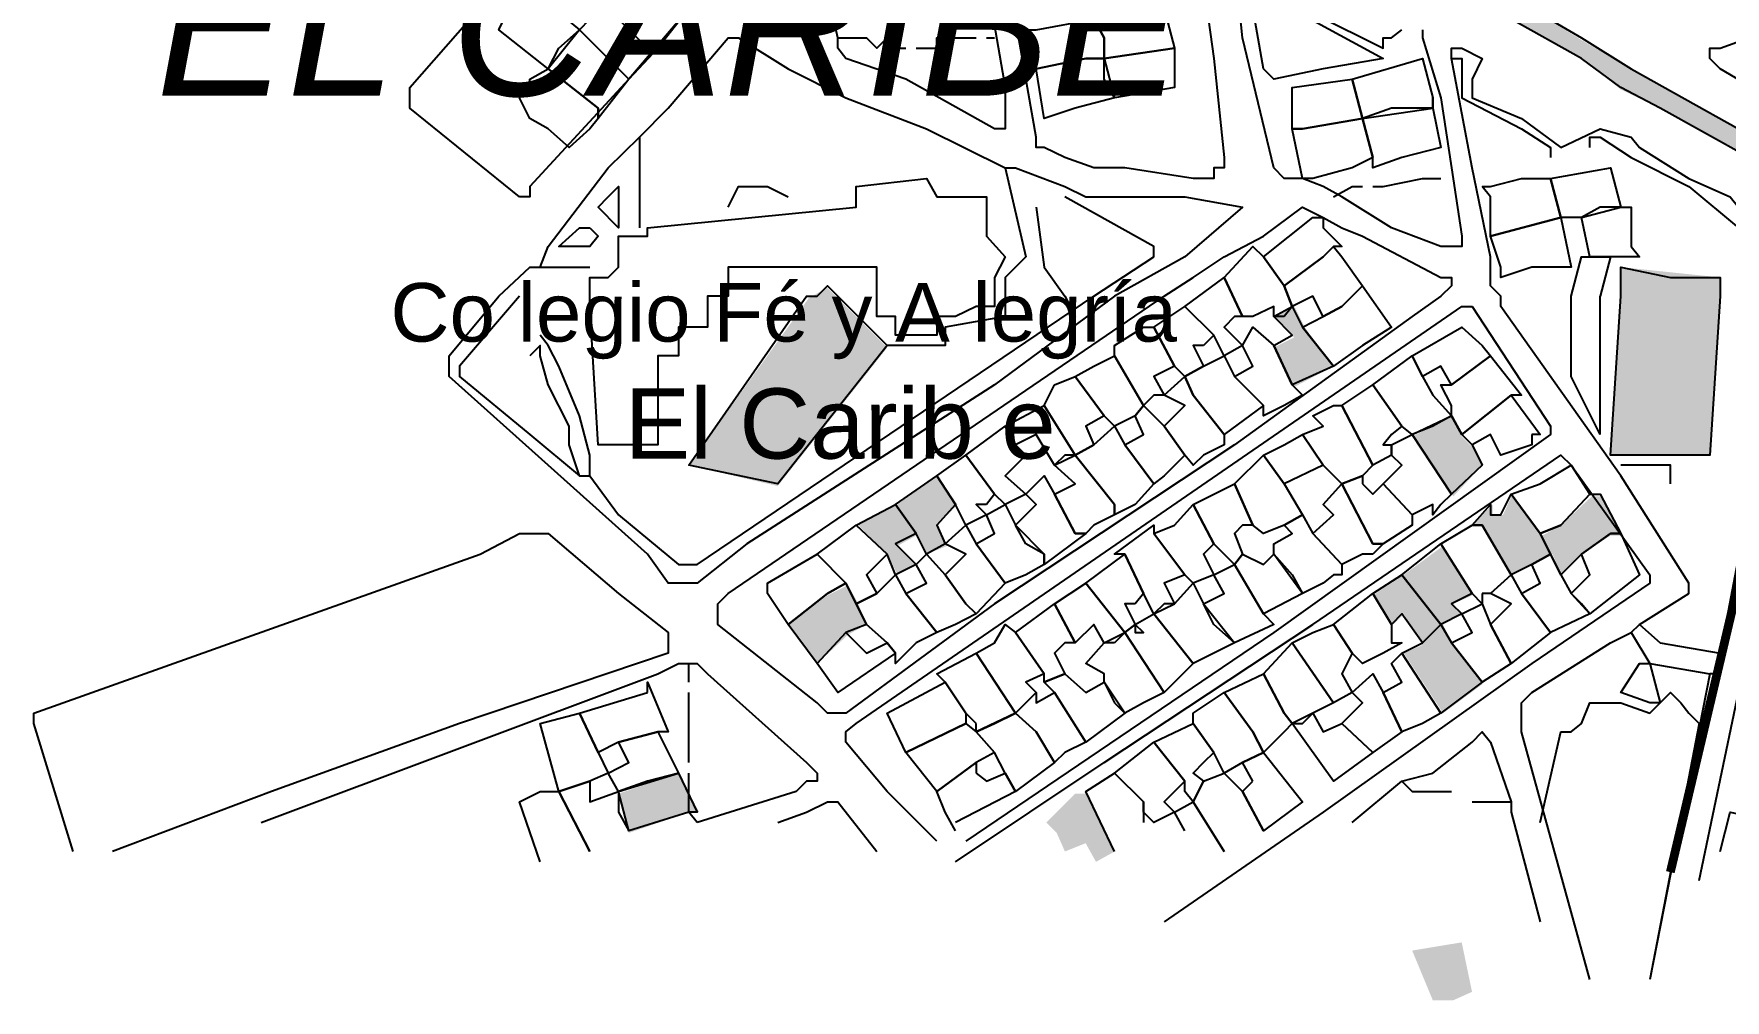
# Model space of a CAD drawing. Header units: millimetres. Extents: x -3588 to 75209, y -3737 to 38254.
# Drawn here: x 5443.7 to 5674.7, y 5037.7 to 5169.8 of the extents above; entities that cross this region are included whole.
import ezdxf

# ---------------------------------------------------------------- set-up
doc = ezdxf.new("R2010")
doc.units = ezdxf.units.MM
for name, color, linetype in [('H', 250, 'Continuous'), ('P', 253, 'Continuous'), ('T', 7, 'Continuous')]:
    doc.layers.add(name, color=color, linetype=linetype)

msp = doc.modelspace()

# ---------------------------------------------------------------- hatches: boundary and pattern name
at = {"layer": 'H', "linetype": 'Continuous'}
for points in [[(5645.514, 5171.788), (5636.2, 5175.741), (5626.597, 5181.102), (5611.65, 5189.28), (5600.911, 5196.065), (5592.734, 5200.29), (5583.419, 5205.652), (5572.409, 5212.437), (5565.623, 5216.39), (5558.854, 5219.207), (5552.084, 5223.16), (5552.084, 5224.568), (5552.084, 5225.976), (5553.492, 5225.976), (5563.095, 5220.615), (5572.409, 5214.966), (5575.225, 5213.845), (5583.419, 5208.196), (5591.325, 5204.243), (5602.32, 5198.882), (5611.65, 5193.521), (5619.828, 5189.28), (5630.838, 5182.51), (5637.608, 5178.557), (5648.346, 5173.196), (5655.116, 5168.955), (5661.886, 5165.002), (5676.849, 5156.824), (5683.619, 5151.463), (5688.996, 5148.63), (5692.949, 5144.677), (5698.582, 5141.861), (5706.488, 5139.316), (5714.682, 5135.091), (5721.451, 5133.667), (5722.86, 5133.667), (5728.221, 5131.138), (5735.007, 5129.714), (5741.776, 5128.306), (5752.787, 5125.777), (5766.342, 5122.944), (5779.881, 5120.128), (5781.017, 5118.991), (5781.017, 5117.583), (5778.473, 5117.583), (5756.74, 5121.536), (5748.546, 5124.353), (5741.776, 5125.777), (5735.007, 5125.777), (5726.813, 5128.306), (5720.043, 5131.138), (5714.682, 5133.667), (5709.321, 5135.091), (5702.535, 5137.908), (5695.765, 5141.861), (5688.996, 5146.102), (5678.257, 5152.871), (5665.838, 5159.641), (5660.477, 5162.185), (5655.116, 5166.426), (5645.514, 5171.788), (5645.514, 5171.788)], [(5660.477, 5137.908), (5674.032, 5136.499), (5674.032, 5133.667), (5672.624, 5112.222), (5659.069, 5112.222), (5660.477, 5133.667), (5660.477, 5137.908), (5660.477, 5137.908)], [(5549.54, 5133.667), (5552.084, 5135.091), (5553.492, 5133.667), (5560.262, 5126.897), (5545.299, 5107.981), (5533.168, 5110.814), (5549.54, 5133.667), (5549.54, 5133.667)], [(5617.283, 5129.714), (5621.236, 5124.353), (5615.875, 5121.536), (5613.058, 5126.897), (5615.875, 5128.306), (5613.058, 5131.138), (5615.875, 5132.547), (5617.283, 5129.714), (5617.283, 5129.714)], [(5638.744, 5114.766), (5640.153, 5113.342), (5641.561, 5110.814), (5637.608, 5106.573), (5631.975, 5114.766), (5637.608, 5117.583), (5638.744, 5114.766), (5638.744, 5114.766)], [(5569.864, 5105.452), (5567.048, 5102.62), (5568.456, 5099.803), (5565.623, 5098.667), (5564.215, 5101.211), (5561.67, 5105.452), (5567.048, 5109.389), (5569.864, 5105.452), (5569.864, 5105.452)], [(5645.514, 5106.573), (5649.755, 5101.211), (5651.163, 5098.667), (5648.346, 5097.258), (5645.514, 5095.85), (5641.561, 5102.62), (5640.153, 5102.62), (5642.969, 5105.452), (5642.969, 5104.028), (5644.394, 5104.028), (5645.514, 5106.573), (5645.514, 5106.573)], [(5655.116, 5098.667), (5652.299, 5095.85), (5651.163, 5098.667), (5649.755, 5101.211), (5652.299, 5102.62), (5656.524, 5106.573), (5657.933, 5106.573), (5660.477, 5101.211), (5659.069, 5101.211), (5655.116, 5098.667), (5655.116, 5098.667)], [(5564.215, 5101.211), (5561.67, 5099.803), (5564.215, 5097.258), (5561.67, 5095.85), (5560.262, 5098.667), (5556.309, 5102.62), (5561.67, 5105.452), (5564.215, 5101.211), (5564.215, 5101.211)], [(5638.744, 5090.489), (5636.2, 5089.064), (5630.838, 5095.85), (5636.2, 5099.803), (5640.153, 5093.017), (5637.608, 5091.897), (5638.744, 5090.489), (5638.744, 5090.489)], [(5630.838, 5095.85), (5636.2, 5089.064), (5633.383, 5086.248), (5630.838, 5090.489), (5629.43, 5089.064), (5626.597, 5093.017), (5630.838, 5095.85), (5630.838, 5095.85)], [(5546.723, 5089.064), (5552.084, 5093.017), (5554.901, 5094.442), (5556.309, 5091.897), (5557.445, 5089.064), (5554.901, 5087.656), (5550.676, 5083.703), (5546.723, 5089.064), (5546.723, 5089.064)], [(5637.608, 5086.248), (5641.561, 5080.887), (5636.2, 5076.934), (5630.838, 5085.128), (5633.383, 5086.248), (5636.2, 5089.064), (5637.608, 5086.248), (5637.608, 5086.248)], [(5531.759, 5068.74), (5534.576, 5063.379), (5533.168, 5063.379), (5524.974, 5060.562), (5523.565, 5065.923), (5531.759, 5068.74), (5531.759, 5068.74)], [(5581.995, 5061.97), (5585.948, 5065.923), (5587.372, 5065.923), (5591.325, 5058.017), (5588.781, 5056.609), (5587.372, 5059.154), (5584.54, 5058.017), (5583.419, 5060.562), (5581.995, 5061.97), (5581.995, 5061.97)], [(5640.153, 5038.829), (5637.608, 5037.693), (5634.791, 5037.693), (5631.975, 5044.478), (5638.744, 5045.598), (5640.153, 5038.829), (5640.153, 5038.829)]]:
    msp.add_hatch(color=256, dxfattribs=at).paths.add_polyline_path(points)

# ---------------------------------------------------------------- linework, layer by layer
at = {"layer": 'P', "const_width": 1.2}
for points in [[(5602.048, 5445.595), (5603.456, 5438.826), (5604.864, 5434.585), (5606.273, 5432.056), (5608.817, 5427.815), (5613.058, 5423.862), (5615.587, 5421.045), (5618.419, 5417.093), (5622.372, 5415.684), (5625.189, 5414.26), (5629.142, 5415.684), (5637.336, 5417.093), (5648.346, 5419.909), (5660.477, 5422.454), (5696.886, 5430.648), (5696.886, 5432.056), (5699.718, 5432.056), (5699.718, 5430.648), (5699.718, 5427.815), (5725.404, 5314.061), (5768.87, 5117.583), (5737.535, 5125.777), (5688.996, 5147.51), (5667.247, 5055.201)], [(5667.247, 5055.201), (5688.996, 5147.51), (5737.535, 5125.777), (5768.87, 5117.583), (5725.404, 5314.061)]]:
    msp.add_lwpolyline(points, dxfattribs=at)
at = {"layer": 'P'}
for points in [[(5574.937, 5156.824), (5562.807, 5163.594), (5554.613, 5166.426), (5553.492, 5167.835), (5553.492, 5169.243), (5549.251, 5188.159), (5547.843, 5203.123), (5545.299, 5216.662), (5545.299, 5217.798), (5546.723, 5217.798), (5547.843, 5217.798), (5556.037, 5213.845), (5567.048, 5207.076), (5568.168, 5207.076), (5568.168, 5205.652), (5572.409, 5185.327), (5576.362, 5162.474), (5576.362, 5159.641), (5576.362, 5158.233), (5576.362, 5156.824), (5574.937, 5156.824)], [(5602.048, 5150.039), (5592.734, 5151.463), (5588.493, 5151.463), (5584.54, 5152.871), (5581.723, 5154.28), (5580.587, 5154.28), (5580.587, 5155.688), (5574.937, 5188.159)], [(5602.048, 5186.751), (5604.864, 5166.426), (5606.273, 5152.871), (5606.273, 5151.463), (5604.864, 5151.463), (5604.864, 5150.039), (5603.456, 5150.039), (5602.048, 5150.039)], [(5619.828, 5165.002), (5613.058, 5163.594), (5611.65, 5165.002), (5608.817, 5181.374), (5613.058, 5179.966), (5613.058, 5174.604), (5628.022, 5166.426), (5619.828, 5165.002)], [(5523.565, 5177.149), (5524.974, 5178.557), (5531.759, 5173.196), (5533.168, 5173.196), (5528.927, 5167.835), (5527.518, 5167.835), (5522.157, 5173.196), (5520.749, 5174.604), (5523.565, 5177.149)], [(5635.912, 5140.724), (5629.142, 5143.269), (5622.372, 5147.51), (5619.828, 5148.918), (5617.011, 5150.039), (5615.587, 5150.039), (5614.467, 5150.039), (5613.058, 5151.463), (5608.817, 5169.243), (5607.697, 5179.966)], [(5508.602, 5173.196), (5511.435, 5176.013), (5518.204, 5170.363), (5513.963, 5165.002), (5507.194, 5170.363), (5508.602, 5173.196)], [(5524.974, 5163.594), (5518.204, 5170.363), (5519.613, 5171.788), (5520.749, 5174.604), (5522.157, 5173.196), (5527.518, 5167.835), (5528.927, 5167.835), (5524.974, 5163.594)], [(5614.467, 5174.604), (5625.189, 5169.243), (5628.022, 5167.835), (5628.022, 5169.243), (5629.142, 5169.243), (5630.55, 5170.363)], [(5510.026, 5147.51), (5495.063, 5159.641), (5495.063, 5161.049), (5495.063, 5162.474), (5503.241, 5171.788)], [(5533.168, 5173.196), (5524.974, 5163.594), (5511.435, 5148.918), (5511.435, 5147.51), (5510.026, 5147.51)], [(5580.587, 5165.002), (5579.178, 5170.363), (5580.587, 5170.363), (5588.493, 5171.788), (5589.901, 5169.243), (5589.901, 5166.426), (5587.372, 5166.426), (5580.587, 5165.002)], [(5592.734, 5173.196), (5598.095, 5173.196), (5599.503, 5167.835), (5589.901, 5166.426), (5589.901, 5169.243), (5588.493, 5171.788), (5592.734, 5173.196)], [(5677.985, 5152.871), (5665.838, 5159.641), (5660.477, 5162.474), (5655.116, 5166.426), (5645.514, 5171.788)], [(5648.346, 5173.196), (5655.116, 5169.243), (5661.886, 5165.002), (5676.561, 5156.824)], [(5710.441, 5144.677), (5707.896, 5144.677), (5703.671, 5147.51), (5696.886, 5151.463), (5687.572, 5156.824), (5680.802, 5161.049), (5674.032, 5165.002), (5672.624, 5166.426), (5672.624, 5167.835), (5674.032, 5167.835), (5677.985, 5169.243), (5684.755, 5171.788)], [(5576.362, 5151.463), (5577.77, 5151.463), (5584.54, 5148.918), (5587.372, 5147.51), (5589.901, 5147.51), (5594.142, 5147.51), (5600.911, 5147.51), (5608.817, 5146.102), (5600.911, 5139.316), (5591.325, 5133.955), (5574.937, 5121.824), (5541.074, 5100.075), (5534.288, 5094.714), (5531.759, 5094.714), (5530.351, 5094.714), (5527.518, 5098.667), (5513.963, 5110.814), (5500.424, 5122.944), (5500.424, 5125.777), (5507.194, 5133.955), (5511.435, 5137.908), (5512.843, 5137.908), (5513.963, 5140.724), (5522.157, 5151.463), (5526.398, 5155.688), (5530.351, 5159.641), (5538.529, 5169.243), (5539.937, 5169.243), (5546.723, 5165.002), (5554.613, 5161.049), (5565.623, 5156.824), (5576.362, 5151.463)], [(5515.388, 5167.835), (5518.204, 5170.363), (5524.974, 5163.594), (5520.749, 5158.233), (5520.749, 5159.641), (5513.963, 5165.002), (5515.388, 5167.835)], [(5553.492, 5169.243), (5554.613, 5169.243), (5556.037, 5169.243), (5557.445, 5169.243), (5558.854, 5167.835), (5560.262, 5169.243), (5561.398, 5169.243), (5561.398, 5167.835), (5562.807, 5167.835)], [(5564.215, 5167.835), (5565.623, 5167.835), (5567.048, 5167.835), (5567.048, 5169.243), (5568.168, 5169.243), (5571, 5169.243), (5572.409, 5169.243)], [(5573.817, 5169.243), (5574.937, 5169.243)], [(5633.383, 5170.363), (5633.383, 5169.243), (5635.912, 5161.049), (5637.336, 5151.463), (5638.744, 5142.149), (5638.744, 5140.724), (5637.336, 5140.724), (5635.912, 5140.724)], [(5589.901, 5163.594), (5589.901, 5166.426), (5599.503, 5167.835), (5599.503, 5162.474), (5591.325, 5161.049), (5589.901, 5163.594)], [(5656.236, 5040.525), (5646.922, 5074.389), (5646.922, 5075.525), (5646.922, 5078.342), (5648.346, 5079.75), (5659.069, 5086.536), (5661.886, 5087.944), (5663.022, 5089.064), (5669.791, 5093.305), (5669.791, 5094.714), (5660.477, 5109.389), (5644.105, 5132.547), (5644.105, 5133.955), (5642.697, 5135.363), (5642.697, 5139.316), (5640.153, 5151.463), (5637.336, 5166.426), (5637.336, 5167.835), (5638.744, 5167.835), (5641.561, 5166.426), (5640.153, 5163.594)], [(5519.613, 5156.824), (5516.796, 5154.28), (5513.963, 5156.824), (5511.435, 5158.233), (5510.026, 5161.049), (5511.435, 5162.474), (5511.435, 5163.594), (5513.963, 5165.002), (5520.749, 5159.641), (5520.749, 5158.233), (5519.613, 5156.824)], [(5585.948, 5159.641), (5581.723, 5158.233), (5580.587, 5165.002), (5587.372, 5166.426), (5589.901, 5166.426), (5591.325, 5161.049), (5585.948, 5159.641)], [(5629.142, 5159.641), (5625.189, 5158.233), (5623.781, 5163.594), (5633.383, 5166.426), (5634.791, 5161.049), (5634.791, 5159.641), (5629.142, 5159.641)], [(5637.336, 5166.426), (5638.744, 5166.426), (5638.744, 5165.002), (5638.744, 5162.474), (5638.744, 5161.049), (5646.922, 5156.824), (5650.875, 5154.28), (5650.875, 5152.871)], [(5615.587, 5156.824), (5615.587, 5159.641), (5615.587, 5162.474), (5623.781, 5163.594), (5625.189, 5158.233), (5617.011, 5156.824), (5615.587, 5156.824)], [(5640.153, 5163.594), (5640.153, 5161.049), (5646.922, 5158.233), (5652.299, 5154.28), (5657.661, 5156.824), (5661.886, 5155.688), (5663.022, 5154.28), (5669.791, 5150.039), (5675.441, 5147.51), (5676.561, 5146.102), (5682.21, 5142.149), (5684.755, 5139.316), (5684.755, 5137.908), (5683.347, 5133.955), (5674.032, 5085.128), (5674.032, 5082.295), (5672.624, 5082.295), (5664.43, 5040.525)], [(5630.55, 5152.871), (5626.597, 5151.463), (5626.597, 5152.871), (5625.189, 5158.233), (5634.791, 5159.641), (5634.791, 5161.049), (5634.791, 5159.641), (5635.912, 5154.28), (5630.55, 5152.871)], [(5618.419, 5150.039), (5617.011, 5150.039), (5615.587, 5156.824), (5617.011, 5156.824), (5625.189, 5158.233), (5626.597, 5152.871), (5623.781, 5151.463), (5618.419, 5150.039)], [(5526.398, 5155.688), (5526.398, 5148.918), (5526.398, 5143.269)], [(5656.236, 5154.28), (5656.236, 5155.688), (5657.661, 5155.688), (5661.886, 5152.871), (5669.791, 5148.918), (5676.561, 5143.269), (5682.21, 5139.316), (5684.755, 5137.908)], [(5576.362, 5151.463), (5579.178, 5139.316), (5576.362, 5136.499), (5576.362, 5133.955)], [(5657.661, 5146.102), (5655.116, 5144.677), (5652.299, 5144.677), (5650.875, 5150.039), (5659.069, 5151.463), (5660.477, 5146.102), (5657.661, 5146.102)], [(5519.613, 5132.547), (5519.613, 5136.499), (5522.157, 5136.499), (5523.565, 5137.908), (5523.565, 5142.149), (5527.518, 5142.149), (5527.518, 5143.269), (5556.037, 5146.102), (5556.037, 5148.918), (5565.623, 5150.039), (5567.048, 5147.51), (5573.817, 5147.51), (5573.817, 5142.149), (5576.362, 5139.316), (5574.937, 5136.499), (5574.937, 5133.955), (5574.937, 5132.547), (5572.409, 5132.547), (5569.576, 5131.138), (5567.048, 5131.138), (5567.048, 5128.594), (5561.398, 5128.594), (5561.398, 5131.138), (5558.854, 5131.138), (5558.854, 5133.955), (5558.854, 5137.908), (5550.676, 5137.908), (5538.529, 5137.908), (5538.529, 5133.955), (5535.712, 5133.955), (5535.712, 5129.714), (5531.759, 5129.714), (5531.759, 5125.777), (5528.927, 5125.777), (5528.927, 5113.63), (5520.749, 5113.63), (5519.613, 5132.547)], [(5522.157, 5147.51), (5523.565, 5148.918), (5523.565, 5143.269), (5520.749, 5146.102), (5522.157, 5147.51)], [(5538.529, 5146.102), (5539.937, 5148.918), (5543.89, 5148.918), (5546.723, 5147.51)], [(5621.236, 5147.51), (5623.781, 5148.918), (5625.189, 5148.918)], [(5626.597, 5148.918), (5628.022, 5148.918), (5633.383, 5150.039), (5634.791, 5150.039), (5635.912, 5150.039)], [(5641.561, 5148.918), (5642.697, 5148.918), (5646.922, 5150.039), (5650.875, 5150.039), (5652.299, 5144.677), (5642.697, 5142.149), (5642.697, 5147.51), (5641.561, 5148.918)], [(5622.372, 5143.269), (5625.189, 5142.149), (5635.912, 5136.499), (5637.336, 5136.499), (5637.336, 5135.363), (5635.912, 5133.955), (5631.975, 5131.138), (5607.697, 5113.63), (5574.937, 5091.897), (5554.613, 5076.934), (5552.084, 5076.934), (5550.676, 5078.342), (5537.121, 5089.064), (5537.121, 5090.489), (5537.121, 5091.897), (5538.529, 5093.305), (5598.095, 5133.955), (5602.048, 5136.499), (5606.273, 5139.316), (5611.65, 5142.149), (5617.011, 5146.102), (5619.828, 5144.677), (5622.372, 5143.269)], [(5580.587, 5146.102), (5581.723, 5137.908), (5584.54, 5133.955)], [(5588.493, 5133.955), (5596.686, 5139.316), (5596.686, 5140.724), (5584.54, 5147.51)], [(5661.886, 5139.316), (5656.236, 5139.316), (5655.116, 5144.677), (5660.477, 5146.102), (5661.886, 5146.102), (5661.886, 5140.724), (5663.022, 5139.316), (5661.886, 5139.316)], [(5619.828, 5144.677), (5619.828, 5143.269), (5622.372, 5140.724), (5621.236, 5140.724), (5619.828, 5139.316), (5614.467, 5135.363), (5611.65, 5139.316), (5618.419, 5144.677), (5619.828, 5144.677)], [(5648.346, 5137.908), (5644.105, 5136.499), (5644.105, 5137.908), (5642.697, 5142.149), (5652.299, 5144.677), (5653.708, 5137.908), (5648.346, 5137.908)], [(5519.613, 5143.269), (5520.749, 5142.149), (5519.613, 5140.724), (5515.388, 5140.724), (5518.204, 5143.269), (5519.613, 5143.269)], [(5614.467, 5131.138), (5613.058, 5131.138), (5613.058, 5132.547), (5610.226, 5131.138), (5608.817, 5131.138), (5606.273, 5136.499), (5610.226, 5140.724), (5611.65, 5139.316), (5614.467, 5135.363), (5615.587, 5132.547), (5614.467, 5131.138)], [(5623.781, 5133.955), (5622.372, 5132.547), (5619.828, 5131.138), (5618.419, 5133.955), (5615.587, 5132.547), (5614.467, 5135.363), (5619.828, 5139.316), (5621.236, 5140.724), (5622.372, 5139.316), (5625.189, 5135.363), (5623.781, 5133.955)], [(5653.708, 5133.955), (5655.116, 5139.316), (5659.069, 5139.316), (5657.661, 5133.955)], [(5512.843, 5137.908), (5519.613, 5137.908)], [(5667.247, 5136.499), (5674.032, 5136.499), (5674.032, 5133.955), (5672.624, 5112.222), (5659.069, 5112.222), (5660.477, 5133.955), (5660.477, 5137.908), (5667.247, 5136.499)], [(5550.676, 5133.955), (5552.084, 5135.363), (5553.492, 5133.955), (5560.262, 5127.185), (5545.299, 5108.269), (5533.168, 5110.814), (5549.251, 5133.955), (5550.676, 5133.955)], [(5607.697, 5131.138), (5606.273, 5129.714), (5608.817, 5127.185), (5606.273, 5125.777), (5604.864, 5128.594), (5600.911, 5132.547), (5606.273, 5136.499), (5608.817, 5131.138), (5607.697, 5131.138)], [(5625.189, 5127.185), (5621.236, 5124.353), (5617.011, 5129.714), (5619.828, 5131.138), (5622.372, 5132.547), (5625.189, 5135.363), (5629.142, 5129.714), (5625.189, 5127.185)], [(5671.2, 5054.064), (5676.561, 5079.75), (5687.572, 5131.138), (5687.572, 5133.955), (5688.996, 5135.363)], [(5510.026, 5133.955), (5501.832, 5124.353), (5501.832, 5122.944), (5511.435, 5115.039), (5518.204, 5109.389)], [(5519.613, 5109.389), (5523.565, 5104.028), (5531.759, 5097.258), (5534.288, 5097.258), (5588.493, 5133.955)], [(5567.048, 5059.426), (5560.262, 5066.211), (5554.613, 5072.981), (5554.613, 5074.389), (5556.037, 5075.525), (5638.744, 5132.547), (5640.153, 5132.547), (5650.875, 5116.175), (5650.875, 5115.039), (5613.058, 5087.944), (5571, 5059.426)], [(5576.362, 5133.955), (5576.362, 5131.138), (5568.168, 5129.714), (5568.168, 5127.185), (5560.262, 5127.185)], [(5584.54, 5133.955), (5585.948, 5131.138)], [(5603.456, 5127.185), (5602.048, 5127.185), (5603.456, 5124.353), (5600.911, 5122.944), (5599.503, 5124.353), (5596.686, 5129.714), (5600.911, 5132.547), (5604.864, 5128.594), (5603.456, 5127.185)], [(5617.011, 5129.714), (5621.236, 5124.353), (5615.587, 5121.824), (5613.058, 5127.185), (5615.587, 5128.594), (5613.058, 5131.138), (5615.587, 5132.547), (5617.011, 5129.714), (5617.011, 5129.714)], [(5657.661, 5115.039), (5653.708, 5122.944), (5653.708, 5133.955)], [(5657.661, 5115.039), (5657.661, 5133.955)], [(5596.686, 5120.4), (5595.262, 5118.991), (5591.325, 5125.777), (5591.325, 5127.185), (5595.262, 5129.714), (5596.686, 5129.714), (5599.503, 5124.353), (5596.686, 5122.944), (5598.095, 5120.4), (5596.686, 5120.4)], [(5614.467, 5118.991), (5611.65, 5117.583), (5611.65, 5118.991), (5607.697, 5122.944), (5610.226, 5124.353), (5608.817, 5127.185), (5610.226, 5129.714), (5613.058, 5127.185), (5615.587, 5121.824), (5617.011, 5120.4), (5614.467, 5118.991)], [(5642.697, 5125.777), (5637.336, 5121.824), (5635.912, 5124.353), (5633.383, 5122.944), (5631.975, 5125.777), (5638.744, 5129.714), (5641.561, 5127.185), (5642.697, 5125.777)], [(5519.613, 5109.389), (5519.613, 5112.222), (5518.204, 5117.583), (5515.388, 5124.353), (5513.963, 5127.185), (5512.843, 5128.594)], [(5518.204, 5109.389), (5516.796, 5113.63), (5516.796, 5116.175), (5513.963, 5121.824), (5512.843, 5125.777), (5512.843, 5127.185), (5511.435, 5125.777)], [(5588.493, 5124.353), (5591.325, 5125.777), (5595.262, 5118.991), (5594.142, 5117.583), (5591.325, 5116.175), (5589.901, 5117.583), (5585.948, 5122.944), (5588.493, 5124.353)], [(5607.697, 5122.944), (5611.65, 5118.991), (5606.273, 5115.039), (5602.048, 5120.4), (5600.911, 5122.944), (5603.456, 5124.353), (5606.273, 5125.777), (5607.697, 5122.944)], [(5634.791, 5116.175), (5631.975, 5115.039), (5630.55, 5116.175), (5626.597, 5121.824), (5631.975, 5125.777), (5633.383, 5122.944), (5634.791, 5120.4), (5637.336, 5117.583), (5634.791, 5116.175)], [(5645.514, 5120.4), (5638.744, 5115.039), (5637.336, 5117.583), (5637.336, 5118.991), (5635.912, 5121.824), (5637.336, 5121.824), (5642.697, 5125.777), (5646.922, 5120.4), (5645.514, 5120.4)], [(5583.131, 5121.824), (5585.948, 5122.944), (5589.901, 5117.583), (5587.372, 5116.175), (5588.493, 5113.63), (5585.948, 5112.222), (5581.723, 5118.991), (5583.131, 5121.824)], [(5603.456, 5112.222), (5602.048, 5110.814), (5600.911, 5112.222), (5598.095, 5116.175), (5600.911, 5118.991), (5598.095, 5120.4), (5600.911, 5122.944), (5602.048, 5120.4), (5606.273, 5115.039), (5606.273, 5113.63), (5603.456, 5112.222)], [(5629.142, 5115.039), (5628.022, 5113.63), (5629.142, 5113.63), (5629.142, 5112.222), (5626.597, 5110.814), (5622.372, 5118.991), (5626.597, 5121.824), (5630.55, 5116.175), (5629.142, 5115.039)], [(5648.346, 5115.039), (5648.346, 5113.63), (5644.105, 5112.222), (5642.697, 5115.039), (5640.153, 5113.63), (5638.744, 5115.039), (5645.514, 5120.4), (5649.467, 5115.039), (5648.346, 5115.039)], [(5584.54, 5112.222), (5583.131, 5110.814), (5580.587, 5115.039), (5577.77, 5113.63), (5576.362, 5116.175), (5581.723, 5118.991), (5585.948, 5112.222), (5584.54, 5112.222)], [(5598.095, 5109.389), (5596.686, 5108.269), (5592.734, 5113.63), (5595.262, 5115.039), (5594.142, 5117.583), (5595.262, 5118.991), (5598.095, 5116.175), (5600.911, 5112.222), (5598.095, 5109.389)], [(5625.189, 5109.389), (5622.372, 5108.269), (5619.828, 5110.814), (5617.011, 5115.039), (5619.828, 5116.175), (5618.419, 5117.583), (5621.236, 5118.991), (5622.372, 5118.991), (5626.597, 5110.814), (5625.189, 5109.389)], [(5577.77, 5113.63), (5579.178, 5112.222), (5576.362, 5109.389), (5579.178, 5106.861), (5576.362, 5105.452), (5574.937, 5106.861), (5571, 5112.222), (5576.362, 5116.175), (5577.77, 5113.63)], [(5594.142, 5105.452), (5591.325, 5104.028), (5591.325, 5105.452), (5585.948, 5112.222), (5588.493, 5113.63), (5591.325, 5116.175), (5592.734, 5113.63), (5596.686, 5108.269), (5594.142, 5105.452)], [(5638.744, 5115.039), (5640.153, 5113.63), (5641.561, 5110.814), (5637.336, 5106.861), (5631.975, 5115.039), (5637.336, 5117.583), (5638.744, 5115.039), (5638.744, 5115.039)], [(5614.467, 5113.63), (5617.011, 5115.039), (5619.828, 5110.814), (5614.467, 5108.269), (5611.65, 5112.222), (5614.467, 5113.63)], [(5635.912, 5105.452), (5634.791, 5104.028), (5634.791, 5105.452), (5631.975, 5104.028), (5628.022, 5108.269), (5630.55, 5110.814), (5629.142, 5112.222), (5629.142, 5113.63), (5631.975, 5115.039), (5637.336, 5106.861), (5635.912, 5105.452)], [(5573.817, 5105.452), (5572.409, 5105.452), (5573.817, 5104.028), (5571, 5102.62), (5569.576, 5105.452), (5567.048, 5109.389), (5571, 5112.222), (5574.937, 5106.861), (5573.817, 5105.452)], [(5569.576, 5056.609), (5589.901, 5070.164), (5618.419, 5089.064), (5652.299, 5112.222), (5653.708, 5110.814), (5664.43, 5095.85), (5664.43, 5094.714), (5648.346, 5083.703), (5619.828, 5063.379), (5598.095, 5048.415)], [(5588.493, 5102.62), (5587.372, 5101.499), (5585.948, 5101.499), (5583.131, 5106.861), (5585.948, 5108.269), (5583.131, 5110.814), (5585.948, 5112.222), (5591.325, 5105.452), (5591.325, 5104.028), (5588.493, 5102.62)], [(5614.467, 5108.269), (5617.011, 5104.028), (5614.467, 5102.62), (5611.65, 5101.499), (5610.226, 5102.62), (5607.697, 5108.269), (5611.65, 5112.222), (5614.467, 5108.269)], [(5518.204, 5109.389), (5519.613, 5109.389)], [(5569.576, 5105.452), (5567.048, 5102.62), (5568.168, 5100.075), (5565.623, 5098.667), (5564.215, 5101.499), (5561.398, 5105.452), (5567.048, 5109.389), (5569.576, 5105.452), (5569.576, 5105.452)], [(5579.178, 5100.075), (5577.77, 5102.62), (5580.587, 5105.452), (5579.178, 5106.861), (5581.723, 5109.389), (5583.131, 5106.861), (5585.948, 5101.499), (5587.372, 5101.499), (5581.723, 5097.258), (5581.723, 5098.667), (5579.178, 5100.075)], [(5625.189, 5108.269), (5626.597, 5106.861), (5628.022, 5108.269), (5631.975, 5104.028), (5631.975, 5102.62), (5628.022, 5100.075), (5626.597, 5100.075), (5622.372, 5108.269), (5625.189, 5109.389), (5625.189, 5108.269)], [(5649.467, 5108.269), (5653.708, 5110.814), (5656.236, 5106.861), (5652.299, 5102.62), (5649.467, 5101.499), (5645.514, 5106.861), (5649.467, 5108.269)], [(5667.247, 5108.269), (5667.247, 5110.814), (5660.477, 5110.814)], [(5608.817, 5102.62), (5607.697, 5101.499), (5608.817, 5098.667), (5607.697, 5097.258), (5604.864, 5100.075), (5602.048, 5105.452), (5607.697, 5108.269), (5610.226, 5102.62), (5608.817, 5102.62)], [(5626.597, 5098.667), (5625.189, 5098.667), (5622.372, 5097.258), (5618.419, 5101.499), (5621.236, 5104.028), (5619.828, 5105.452), (5622.372, 5108.269), (5626.597, 5100.075), (5628.022, 5100.075), (5626.597, 5098.667)], [(5645.514, 5106.861), (5649.467, 5101.499), (5650.875, 5098.667), (5648.346, 5097.258), (5645.514, 5095.85), (5641.561, 5102.62), (5640.153, 5102.62), (5642.697, 5105.452), (5642.697, 5104.028), (5644.105, 5104.028), (5645.514, 5106.861), (5645.514, 5106.861)], [(5655.116, 5098.667), (5652.299, 5095.85), (5650.875, 5098.667), (5649.467, 5101.499), (5652.299, 5102.62), (5656.236, 5106.861), (5657.661, 5106.861), (5660.477, 5101.499), (5659.069, 5101.499), (5655.116, 5098.667), (5655.116, 5098.667)], [(5564.215, 5101.499), (5561.398, 5100.075), (5564.215, 5097.258), (5561.398, 5095.85), (5560.262, 5098.667), (5556.037, 5102.62), (5561.398, 5105.452), (5564.215, 5101.499), (5564.215, 5101.499)], [(5579.178, 5095.85), (5576.362, 5094.714), (5572.409, 5100.075), (5574.937, 5101.499), (5573.817, 5104.028), (5576.362, 5105.452), (5577.77, 5102.62), (5581.723, 5098.667), (5581.723, 5097.258), (5579.178, 5095.85)], [(5599.503, 5102.62), (5602.048, 5105.452), (5604.864, 5100.075), (5603.456, 5098.667), (5604.864, 5095.85), (5602.048, 5094.714), (5600.911, 5095.85), (5596.686, 5101.499), (5599.503, 5102.62)], [(5558.854, 5097.258), (5557.445, 5095.85), (5558.854, 5093.305), (5556.037, 5091.897), (5554.613, 5094.714), (5550.676, 5098.667), (5556.037, 5102.62), (5560.262, 5098.667), (5558.854, 5097.258)], [(5569.576, 5097.258), (5571, 5098.667), (5568.168, 5100.075), (5571, 5102.62), (5572.409, 5100.075), (5576.362, 5094.714), (5572.409, 5090.489), (5571, 5091.897), (5568.168, 5095.85), (5569.576, 5097.258)], [(5598.095, 5091.897), (5596.686, 5090.489), (5595.262, 5093.305), (5592.734, 5098.667), (5591.325, 5098.667), (5596.686, 5102.62), (5596.686, 5101.499), (5600.911, 5095.85), (5598.095, 5094.714), (5599.503, 5091.897), (5598.095, 5091.897)], [(5621.236, 5095.85), (5619.828, 5094.714), (5617.011, 5093.305), (5613.058, 5098.667), (5613.058, 5100.075), (5615.587, 5101.499), (5614.467, 5102.62), (5617.011, 5104.028), (5618.419, 5101.499), (5622.372, 5097.258), (5622.372, 5095.85), (5621.236, 5095.85)], [(5641.561, 5093.305), (5641.561, 5091.897), (5640.153, 5093.305), (5635.912, 5100.075), (5640.153, 5102.62), (5641.561, 5102.62), (5645.514, 5095.85), (5642.697, 5093.305), (5641.561, 5093.305)], [(5449.052, 5058.017), (5443.675, 5075.525), (5443.675, 5076.934), (5504.649, 5098.667), (5510.026, 5101.499), (5511.435, 5101.499), (5512.843, 5101.499), (5513.963, 5101.499), (5523.565, 5093.305), (5530.351, 5087.944), (5530.351, 5086.536), (5530.351, 5085.128), (5501.832, 5075.525), (5476.146, 5066.211), (5454.413, 5058.017)], [(5638.744, 5090.489), (5635.912, 5089.064), (5630.55, 5095.85), (5635.912, 5100.075), (5640.153, 5093.305), (5637.336, 5091.897), (5638.744, 5090.489), (5638.744, 5090.489)], [(5655.116, 5091.897), (5653.708, 5093.305), (5656.236, 5095.85), (5655.116, 5098.667), (5659.069, 5101.499), (5660.477, 5101.499), (5663.022, 5095.85), (5656.236, 5090.489), (5655.116, 5091.897)], [(5546.723, 5089.064), (5543.89, 5093.305), (5543.89, 5094.714), (5550.676, 5098.667), (5554.613, 5094.714), (5552.084, 5093.305), (5546.723, 5089.064)], [(5569.576, 5089.064), (5567.048, 5087.944), (5562.807, 5093.305), (5565.623, 5094.714), (5564.215, 5097.258), (5565.623, 5098.667), (5568.168, 5095.85), (5571, 5091.897), (5572.409, 5090.489), (5569.576, 5089.064)], [(5594.142, 5091.897), (5592.734, 5091.897), (5594.142, 5089.064), (5592.734, 5087.944), (5587.372, 5094.714), (5592.734, 5098.667), (5595.262, 5093.305), (5594.142, 5091.897)], [(5604.864, 5089.064), (5603.456, 5091.897), (5606.273, 5093.305), (5604.864, 5095.85), (5607.697, 5097.258), (5611.65, 5090.489), (5613.058, 5089.064), (5607.697, 5086.536), (5604.864, 5089.064)], [(5615.587, 5095.85), (5617.011, 5093.305), (5611.65, 5090.489), (5607.697, 5097.258), (5608.817, 5098.667), (5611.65, 5097.258), (5613.058, 5098.667), (5615.587, 5095.85)], [(5652.299, 5095.85), (5653.708, 5093.305), (5656.236, 5090.489), (5650.875, 5087.944), (5646.922, 5093.305), (5649.467, 5094.714), (5648.346, 5097.258), (5650.875, 5098.667), (5652.299, 5095.85)], [(5564.215, 5086.536), (5561.398, 5083.703), (5561.398, 5085.128), (5560.262, 5086.536), (5557.445, 5089.064), (5556.037, 5091.897), (5558.854, 5093.305), (5561.398, 5095.85), (5562.807, 5093.305), (5567.048, 5087.944), (5564.215, 5086.536)], [(5630.55, 5095.85), (5635.912, 5089.064), (5633.383, 5086.536), (5630.55, 5090.489), (5629.142, 5089.064), (5626.597, 5093.305), (5630.55, 5095.85), (5630.55, 5095.85)], [(5646.922, 5093.305), (5650.875, 5087.944), (5645.514, 5083.703), (5642.697, 5089.064), (5645.514, 5091.897), (5642.697, 5093.305), (5645.514, 5095.85), (5646.922, 5093.305)], [(5546.723, 5089.064), (5552.084, 5093.305), (5554.613, 5094.714), (5556.037, 5091.897), (5557.445, 5089.064), (5554.613, 5087.944), (5550.676, 5083.703), (5546.723, 5089.064), (5546.723, 5089.064)], [(5591.325, 5086.536), (5589.901, 5086.536), (5588.493, 5089.064), (5585.948, 5086.536), (5583.131, 5091.897), (5587.372, 5094.714), (5592.734, 5087.944), (5591.325, 5086.536)], [(5603.456, 5091.897), (5607.697, 5086.536), (5602.048, 5083.703), (5596.686, 5090.489), (5599.503, 5091.897), (5602.048, 5094.714), (5603.456, 5091.897)], [(5628.022, 5085.128), (5625.189, 5083.703), (5623.781, 5085.128), (5621.236, 5089.064), (5626.597, 5093.305), (5629.142, 5089.064), (5629.142, 5086.536), (5630.55, 5086.536), (5628.022, 5085.128)], [(5584.54, 5086.536), (5583.131, 5085.128), (5584.54, 5082.295), (5581.723, 5081.175), (5581.723, 5082.295), (5577.77, 5087.944), (5583.131, 5091.897), (5585.948, 5086.536), (5584.54, 5086.536)], [(5599.503, 5081.175), (5598.095, 5079.75), (5592.734, 5087.944), (5594.142, 5089.064), (5594.142, 5087.944), (5595.262, 5087.944), (5594.142, 5089.064), (5596.686, 5090.489), (5602.048, 5083.703), (5599.503, 5081.175)], [(5642.697, 5089.064), (5645.514, 5083.703), (5641.561, 5081.175), (5637.336, 5086.536), (5640.153, 5087.944), (5638.744, 5090.489), (5641.561, 5091.897), (5642.697, 5089.064)], [(5579.178, 5078.342), (5577.77, 5076.934), (5572.409, 5085.128), (5574.937, 5086.536), (5576.362, 5089.064), (5577.77, 5087.944), (5581.723, 5082.295), (5579.178, 5081.175), (5580.587, 5079.75), (5579.178, 5078.342)], [(5618.419, 5087.944), (5621.236, 5089.064), (5623.781, 5085.128), (5622.372, 5082.295), (5623.781, 5079.75), (5621.236, 5078.342), (5615.587, 5086.536), (5618.419, 5087.944)], [(5637.336, 5086.536), (5641.561, 5081.175), (5635.912, 5076.934), (5630.55, 5085.128), (5633.383, 5086.536), (5635.912, 5089.064), (5637.336, 5086.536), (5637.336, 5086.536)], [(5663.022, 5089.064), (5665.838, 5086.536), (5674.032, 5085.128)], [(5560.262, 5086.536), (5561.398, 5085.128), (5553.492, 5079.75), (5550.676, 5083.703), (5554.613, 5087.944), (5557.445, 5085.128), (5560.262, 5086.536)], [(5595.262, 5078.342), (5592.734, 5076.934), (5589.901, 5081.175), (5589.901, 5082.295), (5587.372, 5083.703), (5589.901, 5086.536), (5592.734, 5087.944), (5598.095, 5079.75), (5595.262, 5078.342)], [(5618.419, 5076.934), (5615.587, 5075.525), (5614.467, 5076.934), (5611.65, 5082.295), (5615.587, 5086.536), (5621.236, 5078.342), (5618.419, 5076.934)], [(5661.886, 5087.944), (5664.43, 5083.703), (5672.624, 5082.295)], [(5474.738, 5061.97), (5528.927, 5082.295), (5531.759, 5083.703), (5533.168, 5083.703), (5534.288, 5083.703), (5535.712, 5082.295), (5549.251, 5070.164), (5550.676, 5068.74), (5550.676, 5067.619), (5549.251, 5067.619), (5547.843, 5066.211), (5534.288, 5061.97)], [(5533.168, 5081.175), (5533.168, 5083.703)], [(5572.409, 5075.525), (5571, 5076.934), (5568.168, 5081.175), (5567.048, 5082.295), (5572.409, 5085.128), (5577.77, 5076.934), (5572.409, 5074.389), (5572.409, 5075.525)], [(5633.383, 5075.525), (5630.55, 5074.389), (5628.022, 5079.75), (5630.55, 5081.175), (5629.142, 5083.703), (5630.55, 5085.128), (5635.912, 5076.934), (5633.383, 5075.525)], [(5665.838, 5078.342), (5664.43, 5078.342), (5660.477, 5079.75), (5663.022, 5083.703), (5664.43, 5083.703), (5665.838, 5078.342)], [(5527.518, 5079.75), (5527.518, 5081.175), (5530.351, 5074.389), (5528.927, 5074.389), (5523.565, 5072.981), (5520.749, 5071.572), (5518.204, 5076.934), (5527.518, 5079.75)], [(5571, 5076.934), (5571, 5075.525), (5562.807, 5071.572), (5560.262, 5076.934), (5568.168, 5081.175), (5571, 5076.934)], [(5591.325, 5078.342), (5592.734, 5076.934), (5587.372, 5072.981), (5583.131, 5079.75), (5581.723, 5081.175), (5584.54, 5082.295), (5587.372, 5079.75), (5589.901, 5081.175), (5591.325, 5078.342)], [(5614.467, 5074.389), (5611.65, 5071.572), (5610.226, 5074.389), (5606.273, 5079.75), (5611.65, 5082.295), (5614.467, 5076.934), (5615.587, 5075.525), (5614.467, 5074.389)], [(5628.022, 5079.75), (5630.55, 5074.389), (5626.597, 5071.572), (5622.372, 5075.525), (5625.189, 5078.342), (5623.781, 5079.75), (5626.597, 5082.295), (5628.022, 5079.75)], [(5533.168, 5070.164), (5533.168, 5071.572), (5533.168, 5076.934), (5533.168, 5079.75)], [(5584.54, 5071.572), (5583.131, 5070.164), (5580.587, 5074.389), (5577.77, 5076.934), (5580.587, 5079.75), (5580.587, 5078.342), (5583.131, 5079.75), (5587.372, 5072.981), (5584.54, 5071.572)], [(5608.817, 5070.164), (5606.273, 5068.74), (5604.864, 5071.572), (5602.048, 5075.525), (5602.048, 5076.934), (5606.273, 5079.75), (5610.226, 5074.389), (5611.65, 5071.572), (5608.817, 5070.164)], [(5649.467, 5061.97), (5652.299, 5074.389), (5653.708, 5074.389), (5655.116, 5075.525), (5656.236, 5078.342), (5660.477, 5078.342), (5664.43, 5076.934), (5665.838, 5078.342), (5667.247, 5079.75), (5668.671, 5078.342), (5669.791, 5076.934)], [(5520.749, 5071.572), (5522.157, 5068.74), (5519.613, 5067.619), (5515.388, 5066.211), (5512.843, 5075.525), (5518.204, 5076.934), (5520.749, 5071.572)], [(5574.937, 5075.525), (5577.77, 5076.934), (5580.587, 5074.389), (5583.131, 5070.164), (5577.77, 5066.211), (5576.362, 5068.74), (5574.937, 5071.572), (5572.409, 5074.389), (5574.937, 5075.525)], [(5617.011, 5075.525), (5618.419, 5076.934), (5619.828, 5074.389), (5622.372, 5075.525), (5626.597, 5071.572), (5621.236, 5067.619), (5615.587, 5075.525), (5617.011, 5075.525)], [(5669.791, 5076.934), (5671.2, 5075.525), (5664.43, 5040.525)], [(5527.518, 5067.619), (5523.565, 5066.211), (5522.157, 5068.74), (5524.974, 5070.164), (5523.565, 5072.981), (5528.927, 5074.389), (5531.759, 5068.74), (5527.518, 5067.619)], [(5571, 5075.525), (5572.409, 5074.389), (5574.937, 5071.572), (5572.409, 5070.164), (5567.048, 5066.211), (5562.807, 5071.572), (5571, 5075.525)], [(5603.456, 5070.164), (5602.048, 5068.74), (5603.456, 5067.619), (5602.048, 5064.803), (5600.911, 5066.211), (5600.911, 5067.619), (5596.686, 5072.981), (5602.048, 5075.525), (5604.864, 5071.572), (5603.456, 5070.164)], [(5623.781, 5061.97), (5630.55, 5067.619), (5634.791, 5068.74), (5640.153, 5072.981), (5641.561, 5074.389), (5642.697, 5072.981), (5645.514, 5064.803), (5645.514, 5063.379), (5649.467, 5048.415)], [(5599.503, 5066.211), (5598.095, 5064.803), (5599.503, 5063.379), (5596.686, 5061.97), (5595.262, 5063.379), (5595.262, 5064.803), (5591.325, 5068.74), (5596.686, 5072.981), (5600.911, 5067.619), (5599.503, 5066.211)], [(5569.576, 5060.85), (5568.168, 5063.379), (5567.048, 5066.211), (5572.409, 5070.164), (5572.409, 5068.74)], [(5610.226, 5067.619), (5608.817, 5070.164), (5611.65, 5071.572), (5617.011, 5064.803), (5611.65, 5060.85), (5608.817, 5066.211), (5610.226, 5067.619)], [(5519.613, 5058.017), (5515.388, 5066.211), (5519.613, 5067.619), (5519.613, 5064.803), (5523.565, 5066.211), (5523.565, 5063.379)], [(5531.759, 5068.74), (5534.288, 5063.379), (5533.168, 5063.379), (5524.974, 5060.85), (5523.565, 5066.211), (5531.759, 5068.74), (5531.759, 5068.74)], [(5534.288, 5061.97), (5533.168, 5063.379), (5533.168, 5068.74)], [(5572.409, 5068.74), (5573.817, 5067.619), (5576.362, 5068.74), (5577.77, 5066.211), (5569.576, 5061.97)], [(5591.325, 5058.017), (5587.372, 5066.211), (5591.325, 5068.74), (5595.262, 5064.803), (5595.262, 5063.379), (5595.262, 5061.97)], [(5606.273, 5058.017), (5602.048, 5064.803), (5603.456, 5067.619), (5606.273, 5068.74), (5608.817, 5066.211), (5611.65, 5060.85)], [(5630.55, 5067.619), (5631.975, 5066.211), (5633.383, 5066.211), (5635.912, 5066.211), (5637.336, 5066.211)], [(5512.843, 5056.609), (5510.026, 5064.803), (5512.843, 5066.211), (5515.388, 5066.211), (5519.613, 5058.017)], [(5523.565, 5063.379), (5524.974, 5060.85)], [(5545.299, 5061.97), (5549.251, 5063.379), (5552.084, 5064.803), (5553.492, 5064.803), (5558.854, 5058.017)], [(5600.911, 5060.85), (5599.503, 5063.379), (5602.048, 5064.803), (5606.273, 5058.017)], [(5640.153, 5064.803), (5642.697, 5064.803), (5645.514, 5064.803)], [(5674.032, 5058.017), (5675.441, 5063.379), (5682.21, 5061.97)]]:
    msp.add_lwpolyline(points, dxfattribs=at)

# ---------------------------------------------------------------- texts
at = {"layer": 'T', "attachment_point": 1}
for s, insert, char_height in [('{\\fArial|b0|i1|c0|p18;EL CARIBE}', (5460.383, 5180.542), 19.20446), ('{\\fArial|b0|i0|c0|p18;Co legio Fé y A legría}', (5492.39, 5135.731), 8.00186), ('{\\fArial|b0|i0|c0|p18;El Carib e}', (5524.398, 5121.328), 9.60223)]:
    msp.add_mtext(s, dxfattribs=dict(at, insert=insert, char_height=char_height))

doc.saveas('drawing.dxf')
